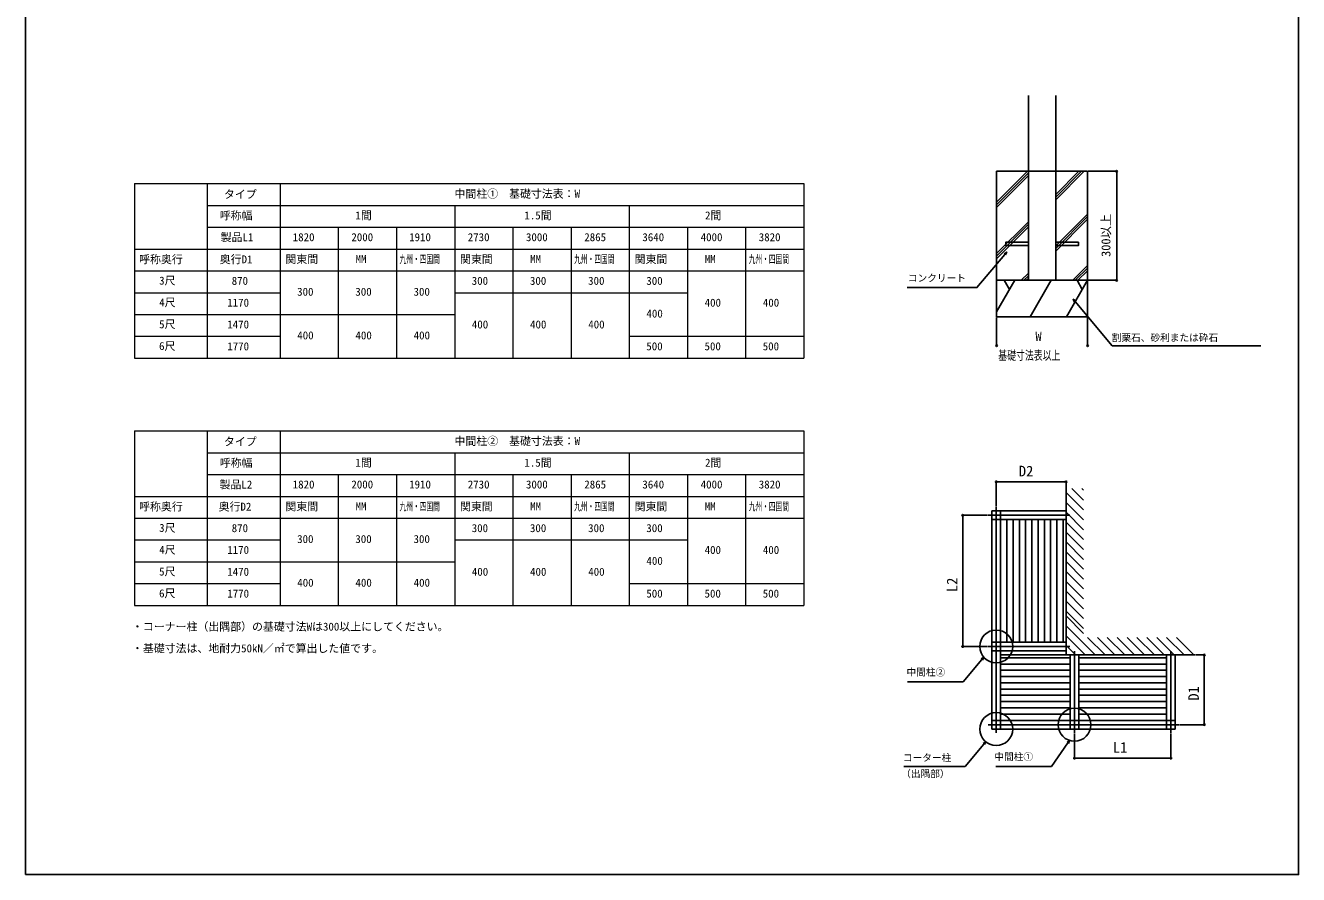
# Model space of a CAD drawing. Units: millimetres, scale not verified. Extents: x -875 to 875, y -1304 to 1297.
# Drawn here: x -875 to 875, y -1304 to -137 of the extents above; entities that cross this region are included whole.
import ezdxf
from ezdxf.enums import TextEntityAlignment as Align

# ---------------------------------------------------------------- set-up
doc = ezdxf.new("R2010")
doc.units = ezdxf.units.MM
doc.header["$LTSCALE"] = 8
doc.layers.add('0-1_TABLE1', color=7, linetype='Continuous', lineweight=18)
for name, color, linetype in [('0-2_USER1', 3, 'Continuous'), ('0-4_YKK_12', 2, 'Continuous'), ('0-6_YKK_A1', 4, 'Continuous'), ('0-7_YKK_D', 6, 'Continuous'), ('0-8_YKK_ZWAK', 7, 'Continuous')]:
    doc.layers.add(name, color=color, linetype=linetype)
doc.styles.add('ＭＳ ゴシック', font='')
doc.styles.get('ＭＳ ゴシック').set_extended_font_data('MS Gothic')

msp = doc.modelspace()

# ---------------------------------------------------------------- linework, layer by layer
at = {"layer": '0-1_TABLE1'}
for p, q in [((-725, -354.2), (195, -354.2)), ((-725, -354.2), (-725, -594.2)), ((-625, -354.2), (-625, -594.2)), ((-525, -354.2), (-525, -594.2)), ((195, -354.2), (195, -594.2)), ((-625, -384.2), (195, -384.2)), ((-285, -384.2), (-285, -594.2)), ((-45, -384.2), (-45, -594.2)), ((-625, -414.2), (195, -414.2)), ((-445, -414.2), (-445, -594.2)), ((-365, -414.2), (-365, -594.2)), ((-205, -414.2), (-205, -594.2)), ((-125, -414.2), (-125, -594.2)), ((35, -414.2), (35, -594.2)), ((115, -414.2), (115, -594.2)), ((-725, -444.2), (195, -444.2)), ((-725, -474.2), (195, -474.2)), ((-725, -504.2), (-525, -504.2)), ((-285, -504.2), (35, -504.2)), ((-725, -534.2), (-285, -534.2)), ((-725, -564.2), (-525, -564.2)), ((-45, -564.2), (195, -564.2)), ((-725, -594.2), (195, -594.2)), ((-725, -694.2), (195, -694.2)), ((-725, -694.2), (-725, -934.2)), ((-625, -694.2), (-625, -934.2)), ((-525, -694.2), (-525, -934.2)), ((195, -694.2), (195, -934.2)), ((-625, -724.2), (195, -724.2)), ((-285, -724.2), (-285, -934.2)), ((-45, -724.2), (-45, -934.2)), ((-625, -754.2), (195, -754.2)), ((-445, -754.2), (-445, -934.2)), ((-365, -754.2), (-365, -934.2)), ((-205, -754.2), (-205, -934.2)), ((-125, -754.2), (-125, -934.2)), ((35, -754.2), (35, -934.2)), ((115, -754.2), (115, -934.2)), ((-725, -784.2), (195, -784.2)), ((-725, -814.2), (195, -814.2)), ((-725, -844.2), (-525, -844.2)), ((-285, -844.2), (35, -844.2)), ((-725, -874.2), (-285, -874.2)), ((-725, -904.2), (-525, -904.2)), ((-45, -904.2), (195, -904.2)), ((-725, -934.2), (195, -934.2))]:
    msp.add_line(p, q, dxfattribs=at)
at = {"layer": '0-4_YKK_12'}
for p, q in [((503.75, -487.2), (503.741, -233.177)), ((541.25, -487.2), (541.241, -233.177)), ((503.75, -487.2), (541.25, -487.2)), ((459.447, -1109.2), (459.447, -799.2)), ((448.447, -810.2), (560.447, -810.2)), ((448.447, -990.6), (560.447, -990.6)), ((567.047, -1109.2), (567.047, -997.2)), ((699.447, -1109.2), (699.447, -997.2)), ((448.447, -1098.2), (710.447, -1098.2))]:
    msp.add_line(p, q, dxfattribs=at)
for centre in [(459.447, -990.6), (459.447, -1104.2), (567.047, -1098.2)]:
    msp.add_circle(centre, 22.588, dxfattribs=at)
at = {"layer": '0-6_YKK_A1'}
for p, q in [((460, -337.2), (460, -537.2)), ((460, -379.603), (502.403, -337.2)), ((460, -383.228), (503.75, -339.478)), ((460, -386.853), (503.75, -343.103)), ((503.75, -337.2), (503.75, -487.2)), ((503.75, -337.2), (503.75, -487.2)), ((503.75, -487.2), (503.75, -337.2)), ((541.25, -337.2), (541.25, -487.2)), ((541.25, -487.2), (541.25, -337.2)), ((541.25, -369.064), (573.114, -337.2)), ((541.25, -372.689), (576.739, -337.2)), ((541.25, -376.314), (580.364, -337.2)), ((585, -337.2), (585, -537.2)), ((541.25, -439.774), (585, -396.024)), ((541.25, -443.399), (585, -399.649)), ((460, -450.314), (503.75, -406.564)), ((460, -453.939), (503.75, -410.189)), ((460, -457.564), (503.75, -413.814)), ((541.25, -447.024), (585, -403.274)), ((503.75, -434.95), (472.5, -434.95)), ((541.249, -434.95), (572.499, -434.95)), ((541.25, -434.95), (572.5, -434.95)), ((503.749, -439.45), (472.499, -439.45)), ((503.75, -439.45), (472.5, -439.45)), ((541.25, -439.45), (572.5, -439.45)), ((564.535, -487.2), (585, -466.735)), ((568.16, -487.2), (585, -470.36)), ((460, -487.2), (585, -487.2)), ((460, -530.501), (485, -487.2)), ((477.783, -499.7), (470.566, -487.2)), ((493.824, -487.2), (503.75, -477.274)), ((497.449, -487.2), (503.75, -480.899)), ((501.074, -487.2), (503.75, -484.524)), ((503.75, -487.2), (541.25, -487.2)), ((503.75, -487.2), (541.25, -487.2)), ((506.132, -537.2), (535, -487.2)), ((556.132, -537.2), (585, -487.2)), ((577.783, -499.7), (570.566, -487.2)), ((571.785, -487.2), (585, -473.985)), ((585, -537.2), (460, -537.2)), ((555.447, -1002.2), (555.447, -773.53)), ((555.447, -778.977), (579.447, -802.977)), ((563.577, -773.53), (579.447, -789.4)), ((577.153, -773.53), (579.447, -775.824)), ((453.447, -804.2), (453.447, -816.2)), ((555.447, -804.2), (453.447, -804.2)), ((465.447, -816.2), (465.447, -804.2)), ((555.447, -792.553), (579.447, -816.553)), ((453.447, -816.2), (453.447, -1104.2)), ((453.447, -816.2), (555.447, -816.2)), ((465.447, -1104.2), (465.447, -816.2)), ((474.047, -816.2), (474.047, -984.6)), ((482.647, -816.2), (482.647, -984.6)), ((491.247, -816.2), (491.247, -984.6)), ((499.847, -816.2), (499.847, -984.6)), ((508.447, -816.2), (508.447, -984.6)), ((517.047, -816.2), (517.047, -984.6)), ((525.647, -816.2), (525.647, -984.6)), ((534.247, -816.2), (534.247, -984.6)), ((542.847, -816.2), (542.847, -984.6)), ((551.447, -816.2), (551.447, -984.6)), ((555.447, -806.13), (579.447, -830.13)), ((555.447, -819.706), (579.447, -843.706)), ((555.447, -833.283), (579.447, -857.283)), ((555.447, -846.859), (579.447, -870.859)), ((555.447, -860.436), (579.447, -884.436)), ((555.447, -874.012), (579.447, -898.012)), ((555.447, -887.588), (579.447, -911.588)), ((453.66, -896.475), (453.043, -896.475)), ((555.447, -901.165), (579.447, -925.165)), ((555.447, -914.741), (579.447, -938.741)), ((555.447, -928.318), (579.447, -952.318)), ((555.447, -941.894), (579.447, -965.894)), ((555.447, -948.682), (579.447, -972.682)), ((555.447, -962.259), (595.388, -1002.2)), ((555.447, -975.835), (581.812, -1002.2)), ((584.965, -978.2), (608.965, -1002.2)), ((598.541, -978.2), (622.541, -1002.2)), ((612.118, -978.2), (636.118, -1002.2)), ((625.694, -978.2), (649.694, -1002.2)), ((639.27, -978.2), (663.27, -1002.2)), ((652.847, -978.2), (676.847, -1002.2)), ((666.423, -978.2), (690.423, -1002.2)), ((680, -978.2), (704, -1002.2)), ((693.576, -978.2), (717.576, -1002.2)), ((707.153, -978.2), (731.153, -1002.2)), ((555.447, -984.6), (453.447, -984.6)), ((453.447, -990.2), (453.447, -1002.2)), ((453.447, -996.6), (555.447, -996.6)), ((465.447, -1002.2), (465.447, -990.2)), ((555.447, -989.412), (568.235, -1002.2)), ((732.752, -1002.2), (465.447, -1002.2)), ((561.047, -1006.2), (465.447, -1006.2)), ((561.047, -1014.8), (465.447, -1014.8)), ((499.314, -1002.2), (495.314, -1002.2)), ((531.18, -1002.2), (527.18, -1002.2)), ((561.047, -1002.2), (561.047, -1104.2)), ((573.047, -1104.2), (573.047, -1002.2)), ((693.447, -1006.2), (573.047, -1006.2)), ((693.447, -1014.8), (573.047, -1014.8)), ((693.447, -1002.2), (693.447, -1104.2)), ((705.447, -1104.2), (705.447, -1002.2)), ((561.047, -1023.4), (465.447, -1023.4)), ((561.047, -1032), (465.447, -1032)), ((693.447, -1023.4), (573.047, -1023.4)), ((693.447, -1032), (573.047, -1032)), ((561.047, -1040.6), (465.447, -1040.6)), ((561.047, -1049.2), (465.447, -1049.2)), ((693.447, -1040.6), (573.047, -1040.6)), ((693.447, -1049.2), (573.047, -1049.2)), ((561.047, -1057.8), (465.447, -1057.8)), ((561.047, -1066.4), (465.447, -1066.4)), ((693.447, -1057.8), (573.047, -1057.8)), ((693.447, -1066.4), (573.047, -1066.4)), ((561.047, -1075), (465.447, -1075)), ((561.047, -1083.6), (465.447, -1083.6)), ((693.447, -1075), (573.047, -1075)), ((693.447, -1083.6), (573.047, -1083.6)), ((465.447, -1092.2), (453.447, -1092.2)), ((453.447, -1092.2), (453.447, -1104.2)), ((465.447, -1092.2), (453.447, -1092.2)), ((453.447, -1092.2), (453.447, -1104.2)), ((465.447, -1092.2), (453.447, -1092.2)), ((453.447, -1092.2), (453.447, -1104.2)), ((465.447, -1092.2), (453.447, -1092.2)), ((465.447, -1104.2), (465.447, -1092.2)), ((465.447, -1104.2), (465.447, -1092.2)), ((465.447, -1104.2), (465.447, -1092.2)), ((705.447, -1092.2), (465.447, -1092.2)), ((495.314, -1092.2), (499.314, -1092.2)), ((527.18, -1092.2), (531.18, -1092.2)), ((567.447, -1092.2), (555.447, -1092.2)), ((453.447, -1104.2), (465.447, -1104.2)), ((453.447, -1104.2), (465.447, -1104.2)), ((453.447, -1104.2), (465.447, -1104.2)), ((453.447, -1104.2), (465.447, -1104.2)), ((465.447, -1104.2), (705.447, -1104.2)), ((555.447, -1104.2), (567.447, -1104.2))]:
    msp.add_line(p, q, dxfattribs=at)
for points in [[(460, -337.2), (552.5, -337.2), (585, -337.2)], [(541.25, -337.2), (541.25, -487.2), (503.75, -487.2)], [(472.499, -439.45), (472.499, -434.95), (503.749, -434.95)], [(472.5, -434.95), (472.5, -439.45), (503.75, -439.45)], [(472.5, -439.45), (472.5, -434.95), (503.75, -434.95)], [(572.499, -434.95), (572.499, -439.45), (541.249, -439.45)], [(572.5, -439.45), (572.5, -434.95), (541.25, -434.95)], [(572.5, -434.95), (572.5, -439.45), (541.25, -439.45)], [(460, -487.2), (585, -487.2), (460, -487.2)]]:
    msp.add_lwpolyline(points, dxfattribs=at)
msp.add_lwpolyline([(465.447, -1092.2), (465.447, -996.6), (453.447, -996.6), (453.447, -1092.2)], close=True, dxfattribs=at)
at = {"layer": '0-7_YKK_D'}
for p, q in [((586, -337.2), (626, -337.2)), ((625, -487.2), (625, -337.2)), ((586, -487.2), (626, -487.2)), ((460, -538.2), (460, -578.2)), ((585, -538.2), (585, -578.2)), ((460, -577.2), (460.068, -577.2)), ((585, -577.2), (584.932, -577.2)), ((459.447, -798.2), (459.447, -763.2)), ((459.447, -764.2), (555.447, -764.2)), ((555.447, -803.2), (555.447, -763.2)), ((447.447, -810.2), (412.447, -810.2)), ((413.447, -810.2), (413.447, -990.6)), ((447.447, -990.6), (412.447, -990.6)), ((733.752, -1002.2), (746.447, -1002.2)), ((745.447, -1098.2), (745.447, -1002.2)), ((711.447, -1098.2), (746.447, -1098.2)), ((567.047, -1110.2), (567.047, -1145.2)), ((699.447, -1110.2), (699.447, -1145.2)), ((567.047, -1144.2), (699.447, -1144.2))]:
    msp.add_line(p, q, dxfattribs=at)
for points in [[(473.911, -448.387), (471.179, -451.642), (432.952, -497.2), (337.22, -497.2)], [(470.307, -450.91), (473.911, -448.387), (472.052, -452.374)], [(567.078, -517.191), (565.219, -513.204), (568.823, -515.727)], [(565.219, -513.204), (567.951, -516.459), (618.918, -577.2), (823.006, -577.2)], [(442.288, -1005.29), (439.556, -1008.546), (413.79, -1039.253), (337.252, -1039.253)], [(438.684, -1007.814), (442.288, -1005.29), (440.429, -1009.278)], [(560.263, -1119.745), (557.825, -1123.227), (535.189, -1155.554), (458.855, -1155.554)], [(556.892, -1122.573), (560.263, -1119.745), (558.758, -1123.88)], [(445.033, -1121.591), (442.301, -1124.847), (416.535, -1155.554), (332.277, -1155.554)], [(441.429, -1124.115), (445.033, -1121.591), (443.173, -1125.579)]]:
    msp.add_lwpolyline(points, dxfattribs=at)
for centre in [(625, -337.2), (625, -487.2), (460, -577.2), (585, -577.2), (459.447, -764.2), (555.447, -764.2), (413.447, -810.2), (413.447, -990.6), (745.447, -1002.2), (745.447, -1098.2), (567.047, -1144.2), (699.447, -1144.2)]:
    msp.add_circle(centre, 1.075, dxfattribs=at)
at = {"layer": '0-8_YKK_ZWAK'}
msp.add_line((-875, 1245.8), (-875, -1304.2), dxfattribs=at)
msp.add_lwpolyline([(-875, -1304.2), (875, -1304.2), (875, 1245.8)], dxfattribs=at)

# ---------------------------------------------------------------- texts
at = {"layer": '0-1_TABLE1', "style": 'ＭＳ ゴシック'}
for s, p in [('タイプ', (-602.188, -377.723)), ('中間柱①\u3000基礎寸法表：W', (-285.256, -377.041)), ('呼称幅', (-607.898, -407.041)), ('1間', (-421.449, -406.743)), ('1.5間', (-189.119, -406.743)), ('2間', (59.148, -406.743)), ('製品L1', (-606.747, -436.785)), ('1820', (-507.585, -436.7)), ('2000', (-426.989, -436.7)), ('1910', (-347.585, -436.7)), ('2730', (-266.989, -436.7)), ('3000', (-186.989, -436.7)), ('2865', (-106.818, -436.7)), ('3640', (-26.989, -436.7)), ('4000', (53.182, -436.7)), ('3820', (133.011, -436.7)), ('呼称奥行', (-718.807, -467.169)), ('奥行D1', (-607.94, -467.169)), ('関東間', (-517.685, -466.998)), ('MM', (-421.193, -466.7)), ('関東間', (-277.685, -466.998)), ('MM', (-181.193, -466.7)), ('関東間', (-37.685, -466.998)), ('MM', (58.807, -466.7)), ('3尺', (-691.278, -496.402)), ('870', (-591.491, -496.7)), ('300', (-261.534, -496.7)), ('300', (-181.534, -496.7)), ('300', (-101.534, -496.7)), ('300', (-21.534, -496.7)), ('300', (-501.534, -511.7)), ('300', (-421.534, -511.7)), ('300', (-341.534, -511.7)), ('4尺', (-691.108, -526.402)), ('1170', (-597.585, -526.7)), ('400', (58.636, -526.7)), ('400', (138.636, -526.7)), ('5尺', (-691.278, -556.402)), ('400', (-21.364, -541.7)), ('1470', (-597.585, -556.7)), ('400', (-501.364, -571.7)), ('400', (-421.364, -571.7)), ('400', (-341.364, -571.7)), ('400', (-261.364, -556.7)), ('400', (-181.364, -556.7)), ('400', (-101.364, -556.7)), ('6尺', (-691.321, -586.402)), ('1770', (-597.585, -586.7)), ('500', (-21.534, -586.7)), ('500', (58.466, -586.7)), ('500', (138.466, -586.7)), ('タイプ', (-602.188, -717.723)), ('中間柱②\u3000基礎寸法表：W', (-285.256, -717.041)), ('呼称幅', (-607.898, -747.041)), ('1間', (-421.449, -746.743)), ('1.5間', (-189.119, -746.743)), ('2間', (59.148, -746.743)), ('製品L2', (-608.239, -776.785)), ('1820', (-507.585, -776.7)), ('2000', (-426.989, -776.7)), ('1910', (-347.585, -776.7)), ('2730', (-266.989, -776.7)), ('3000', (-186.989, -776.7)), ('2865', (-106.818, -776.7)), ('3640', (-26.989, -776.7)), ('4000', (53.182, -776.7)), ('3820', (133.011, -776.7)), ('呼称奥行', (-718.807, -807.169)), ('奥行D2', (-609.432, -807.169)), ('関東間', (-517.685, -806.998)), ('MM', (-421.193, -806.7)), ('関東間', (-277.685, -806.998)), ('MM', (-181.193, -806.7)), ('関東間', (-37.685, -806.998)), ('MM', (58.807, -806.7)), ('3尺', (-691.278, -836.402)), ('870', (-591.491, -836.7)), ('300', (-501.534, -851.7)), ('300', (-421.534, -851.7)), ('300', (-341.534, -851.7)), ('300', (-261.534, -836.7)), ('300', (-181.534, -836.7)), ('300', (-101.534, -836.7)), ('300', (-21.534, -836.7)), ('4尺', (-691.108, -866.402)), ('1170', (-597.585, -866.7)), ('400', (58.636, -866.7)), ('400', (138.636, -866.7)), ('400', (-21.364, -881.7)), ('5尺', (-691.278, -896.402)), ('1470', (-597.585, -896.7)), ('400', (-261.364, -896.7)), ('400', (-181.364, -896.7)), ('400', (-101.364, -896.7)), ('400', (-501.364, -911.7)), ('400', (-421.364, -911.7)), ('400', (-341.364, -911.7)), ('6尺', (-691.321, -926.402)), ('1770', (-597.585, -926.7)), ('500', (-21.534, -926.7)), ('500', (58.466, -926.7)), ('500', (138.466, -926.7))]:
    msp.add_text(s, height=11, dxfattribs=at).set_placement(p, align=Align.BOTTOM_LEFT)
at = {"layer": '0-1_TABLE1', "style": 'ＭＳ ゴシック', "width": 0.6}
for p in [(-360.821, -466.956), (-120.821, -466.956), (119.179, -466.956), (-360.821, -806.956), (-120.821, -806.956), (119.179, -806.956)]:
    msp.add_text('九州・四国間', height=11, dxfattribs=at).set_placement(p, align=Align.BOTTOM_LEFT)
at = {"layer": '0-2_USER1', "style": 'ＭＳ ゴシック'}
for s, p in [('・コーナー柱（出隅部）の基礎寸法Wは300以上にしてください。', (-728.58, -972.155)), ('・基礎寸法は、地耐力50kN／㎡で算出した値です。', (-728.58, -1001.984))]:
    msp.add_text(s, height=11, dxfattribs=at).set_placement(p, align=Align.BOTTOM_LEFT)
at = {"layer": '0-7_YKK_D', "style": 'ＭＳ ゴシック'}
for s, height, p in [('300以上', 12.46, (620.165, -455.038)), ('L2', 14.66, (410.447, -915.911)), ('D1', 14.66, (742.447, -1065.143))]:
    msp.add_text(s, height=height, rotation=90, dxfattribs=at).set_placement(p, align=Align.BOTTOM_LEFT)
for s, height, p in [('コンクリート', 9.751, (337.946, -491.89)), ('W', 12.46, (513.324, -574.2)), ('割栗石、砂利または砕石', 9.751, (618.164, -573.896)), ('D2', 14.66, (490.515, -761.2)), ('中間柱②', 9.751, (336.114, -1033.752)), ('コーター柱', 9.751, (331.144, -1151.333)), ('中間柱①', 9.751, (456.851, -1150.063)), ('L1', 14.66, (619.724, -1141.2)), ('（出隅部）', 9.751, (328.801, -1173.407))]:
    msp.add_text(s, height=height, dxfattribs=at).set_placement(p, align=Align.BOTTOM_LEFT)
at = {"layer": '0-7_YKK_D', "style": 'ＭＳ ゴシック', "width": 0.7}
msp.add_text('基礎寸法表以上', height=12.46, dxfattribs=at).set_placement((462.256, -600.291), align=Align.BOTTOM_LEFT)

doc.saveas('drawing.dxf')
